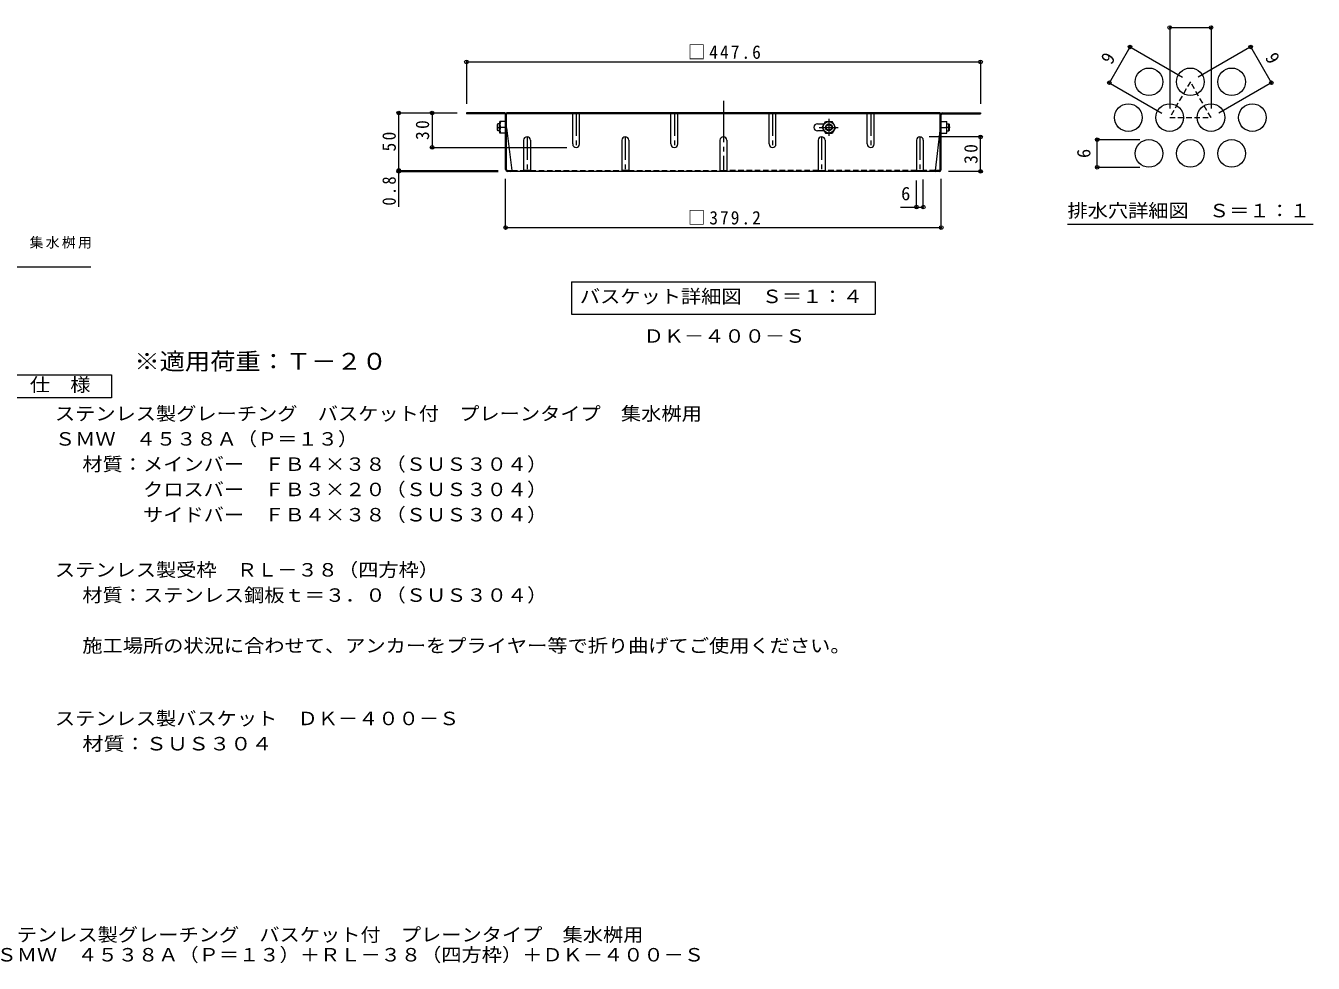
# Model space of a CAD drawing. Units: millimetres at full size, sheet at 1:4, with parts at other scales. Extents: x -752 to 1068, y -779 to 732.
# Drawn here: x -120 to 1001, y -779 to 38 of the extents above; entities that cross this region are included whole.
import ezdxf
from ezdxf.enums import TextEntityAlignment as Align

# ---------------------------------------------------------------- set-up
doc = ezdxf.new("R2010")
doc.units = ezdxf.units.MM
doc.header["$LTSCALE"] = 4
doc.header["$PDMODE"] = 32
doc.header["$PDSIZE"] = 3.2
for name, pattern in [('CHAIN1', [8, 5, -1, 1, -1]), ('CHAIN2', [12, 9, -1, 1, -1]), ('DASHED1', [1.8, 1.2, -0.6])]:
    doc.linetypes.add(name, pattern=pattern)
for name, color, linetype, lineweight in [('A-1_躯体', 3, 'Continuous', 9), ('A-4_その他', 7, 'Continuous', 9), ('A-5_文字', 7, 'Continuous', 9), ('A-7_ハッチ', 2, 'Continuous', 9), ('A-8_記号', 2, 'Continuous', 9), ('A-B_ﾊｯﾁ', 2, 'Continuous', 9), ('D-4_その他', 7, 'Continuous', 9), ('D-5_文字', 7, 'Continuous', 9), ('F-4_F-4ﾚｲﾔ', 7, 'Continuous', 9), ('F-6_F-6ﾚｲﾔ', 2, 'Continuous', 9), ('F-7_F-7ﾚｲﾔ', 2, 'Continuous', 9)]:
    doc.layers.add(name, color=color, linetype=linetype, lineweight=lineweight)
doc.layers.add('F-5_F-5ﾚｲﾔ', color=2, linetype='Continuous')
doc.styles.add('ＭＳ ゴシック', font='')
doc.styles.get('ＭＳ ゴシック').set_extended_font_data('MS Gothic')

msp = doc.modelspace()

# ---------------------------------------------------------------- linework, layer by layer
at = {"layer": 'A-1_躯体'}
for p, q in [((290.799, -47.85), (290.299, -48.35)), ((290.299, -53.35), (290.299, -48.35)), ((290.799, -53.85), (290.299, -53.35)), ((290.799, -53.85), (290.799, -47.85)), ((292.499, -47.85), (290.799, -47.85)), ((292.499, -53.85), (290.799, -53.85)), ((681.699, -47.85), (683.399, -47.85)), ((681.699, -53.85), (683.399, -53.85)), ((683.399, -47.85), (683.899, -48.35)), ((683.399, -53.85), (683.399, -47.85)), ((683.399, -53.85), (683.899, -53.35)), ((683.899, -53.35), (683.899, -48.35))]:
    msp.add_line(p, q, dxfattribs=at)
at = {"layer": 'A-4_その他'}
for p, q in [((263.295, 7.309), (263.295, -30.35)), ((263.295, 6.109), (710.902, 6.109)), ((710.902, 7.309), (710.902, -30.35)), ((203.214, -38.35), (255.295, -38.35)), ((204.414, -88.35), (204.414, -38.35)), ((233.436, -38.35), (233.436, -68.35)), ((712.102, -59.15), (666.099, -59.15)), ((710.902, -89.15), (710.902, -59.15)), ((232.236, -68.35), (350.849, -68.35)), ((203.214, -88.35), (290.965, -88.35)), ((203.214, -89.15), (291.099, -89.15)), ((204.414, -120.162), (204.414, -88.35)), ((712.102, -89.15), (683.099, -89.15)), ((297.499, -139.308), (297.499, -95.55)), ((655.099, -121.474), (655.099, -97.15)), ((661.099, -121.474), (661.099, -96.35)), ((676.699, -139.308), (676.699, -95.55)), ((641.33, -120.274), (661.099, -120.274)), ((297.499, -138.108), (676.699, -138.108))]:
    msp.add_line(p, q, dxfattribs=at)
for p in [(263.295, 6.109), (710.902, 6.109), (204.414, -38.35), (233.436, -38.35), (233.436, -68.35), (710.902, -59.15), (204.414, -88.35), (204.414, -89.15), (710.902, -89.15), (655.099, -120.274), (661.099, -120.274), (297.499, -138.108), (676.699, -138.108)]:
    msp.add_point(p, dxfattribs=at)
at = {"layer": 'A-5_文字'}
for p, q in [((354.899, -185.406), (619.299, -185.406)), ((354.899, -185.406), (354.899, -213.406)), ((619.299, -185.406), (619.299, -213.406)), ((354.899, -213.406), (619.299, -213.406))]:
    msp.add_line(p, q, dxfattribs=at)
at = {"layer": 'A-7_ハッチ', "linetype": 'CHAIN2'}
msp.add_line((487.099, -27.777), (487.099, -89.15), dxfattribs=at)
at = {"layer": 'A-7_ハッチ'}
for p, q in [((296.699, -38.35), (263.295, -38.35)), ((263.295, -38.35), (263.295, -39.15)), ((296.832, -39.15), (263.295, -39.15)), ((297.499, -87.55), (297.499, -39.817)), ((298.299, -87.684), (298.299, -38.35)), ((675.899, -38.35), (298.299, -38.35)), ((675.899, -39.15), (298.299, -39.15)), ((338.3, -38.35), (338.3, -39.15)), ((635.898, -38.35), (635.898, -39.15)), ((675.899, -87.684), (675.899, -38.35)), ((676.699, -87.55), (676.699, -39.817)), ((677.365, -39.15), (710.902, -39.15)), ((677.499, -38.35), (710.902, -38.35)), ((710.902, -38.35), (710.902, -39.15)), ((298.299, -51.35), (302.911, -88.35)), ((568.999, -47.75), (574.939, -47.75)), ((574.939, -53.95), (568.999, -53.95)), ((675.899, -51.35), (671.287, -88.35)), ((298.965, -88.35), (302.911, -88.35)), ((675.099, -89.15), (299.099, -89.15)), ((675.232, -88.35), (671.287, -88.35))]:
    msp.add_line(p, q, dxfattribs=at)
at = {"layer": 'A-7_ハッチ', "linetype": 'DASHED1'}
for p, q in [((302.911, -88.35), (313.099, -88.35)), ((319.099, -88.35), (398.599, -88.35)), ((404.599, -88.35), (484.099, -88.35)), ((569.599, -88.35), (490.099, -88.35)), ((655.099, -88.35), (575.599, -88.35)), ((671.287, -88.35), (661.099, -88.35))]:
    msp.add_line(p, q, dxfattribs=at)
at = {"layer": 'A-7_ハッチ'}
for centre, radius, start, end in [((296.699, -39.95), 1.6, 0, 90), ((296.832, -39.817), 0.667, 0, 90), ((677.499, -39.95), 1.6, 90, 180), ((677.365, -39.817), 0.667, 90, 180), ((568.999, -50.85), 3.1, 90, 270), ((299.099, -87.55), 1.6, 180, 270), ((298.965, -87.684), 0.667, 180, 270), ((302.111, -88.35), 0.8, 270, 0), ((672.087, -88.35), 0.8, 180, 270), ((675.099, -87.55), 1.6, 270, 0), ((675.232, -87.684), 0.667, 270, 0)]:
    msp.add_arc(centre, radius, start, end, dxfattribs=at)
at = {"layer": 'A-8_記号', "linetype": 'DASHED1'}
for p, q in [((355.849, -39.55), (355.849, -38.35)), ((361.849, -39.55), (361.849, -38.35)), ((441.349, -39.55), (441.349, -38.35)), ((447.349, -39.55), (447.349, -38.35)), ((526.849, -39.55), (526.849, -38.35)), ((532.849, -39.55), (532.849, -38.35)), ((612.349, -39.55), (612.349, -38.35)), ((618.349, -39.55), (618.349, -38.35))]:
    msp.add_line(p, q, dxfattribs=at)
at = {"layer": 'A-8_記号'}
for p, q in [((355.849, -65.35), (355.849, -39.15)), ((361.849, -65.35), (361.849, -39.15)), ((441.349, -65.35), (441.349, -39.15)), ((447.349, -65.35), (447.349, -39.15)), ((526.849, -65.35), (526.849, -39.15)), ((532.849, -65.35), (532.849, -39.15)), ((612.349, -65.35), (612.349, -39.15)), ((618.349, -65.35), (618.349, -39.15)), ((313.099, -62.15), (313.099, -89.15)), ((319.099, -62.15), (319.099, -89.15)), ((398.599, -62.15), (398.599, -89.15)), ((404.599, -62.15), (404.599, -89.15)), ((484.099, -62.15), (484.099, -89.15)), ((490.099, -62.15), (490.099, -89.15)), ((569.599, -62.15), (569.599, -89.15)), ((575.599, -62.15), (575.599, -89.15)), ((655.099, -62.15), (655.099, -89.15)), ((661.099, -62.15), (661.099, -89.15)), ((319.099, -88.35), (313.099, -88.35)), ((404.599, -88.35), (398.599, -88.35)), ((484.099, -88.35), (490.099, -88.35)), ((569.599, -88.35), (575.599, -88.35)), ((655.099, -88.35), (661.099, -88.35))]:
    msp.add_line(p, q, dxfattribs=at)
at = {"layer": 'A-8_記号', "linetype": 'CHAIN1'}
for p, q in [((358.849, -38.35), (358.849, -68.35)), ((444.349, -38.35), (444.349, -68.35)), ((529.849, -38.35), (529.849, -68.35)), ((615.349, -38.35), (615.349, -68.35)), ((316.099, -59.15), (316.099, -89.15)), ((401.599, -59.15), (401.599, -89.55)), ((572.599, -59.15), (572.599, -89.55)), ((658.099, -59.15), (658.099, -89.15))]:
    msp.add_line(p, q, dxfattribs=at)
at = {"layer": 'A-8_記号'}
for centre, start, end in [((316.099, -62.15), 0, 180), ((358.849, -65.35), 180, 0), ((401.599, -62.15), 0, 180), ((444.349, -65.35), 180, 0), ((487.099, -62.15), 0, 180), ((529.849, -65.35), 180, 0), ((572.599, -62.15), 0, 180), ((615.349, -65.35), 180, 0), ((658.099, -62.15), 0, 180)]:
    msp.add_arc(centre, 3, start, end, dxfattribs=at)
at = {"layer": 'A-B_ﾊｯﾁ', "linetype": 'CHAIN1'}
for p, q in [((578.899, -43.48), (578.899, -58.24)), ((289.812, -50.85), (292.874, -50.85)), ((570.37, -50.85), (586.878, -50.85)), ((684.385, -50.85), (681.324, -50.85))]:
    msp.add_line(p, q, dxfattribs=at)
at = {"layer": 'A-B_ﾊｯﾁ'}
for p, q in [((292.499, -55.85), (292.499, -45.85)), ((297.499, -45.85), (292.499, -45.85)), ((297.499, -55.85), (292.499, -55.85)), ((297.499, -50.85), (292.932, -50.85)), ((573.149, -50.85), (576.036, -45.85)), ((573.149, -50.85), (576.036, -55.85)), ((576.036, -45.85), (581.762, -45.85)), ((576.036, -55.85), (581.762, -55.85)), ((584.649, -50.85), (581.762, -45.85)), ((584.649, -50.85), (581.762, -55.85)), ((676.699, -45.85), (681.699, -45.85)), ((676.699, -50.85), (681.266, -50.85)), ((676.699, -55.85), (681.699, -55.85)), ((681.699, -55.85), (681.699, -45.85))]:
    msp.add_line(p, q, dxfattribs=at)
for radius in [5, 3, 2.458]:
    msp.add_circle((578.899, -50.85), radius, dxfattribs=at)
for centre, start, end in [((299.932, -48.35), 160.34634, 199.65367), ((299.932, -53.35), 160.34634, 199.65367), ((674.266, -48.35), 340.34633, 19.65366), ((674.266, -53.35), 340.34633, 19.65366)]:
    msp.add_arc(centre, 7.433, start, end, dxfattribs=at)
at = {"layer": 'D-5_文字'}
msp.add_line((-63.546, -172.545), (-328.926, -172.545), dxfattribs=at)
msp.add_lwpolyline([(-135.743, -286.321), (-135.743, -266.321), (-45.743, -266.321), (-45.743, -286.321)], close=True, dxfattribs=at)
at = {"layer": 'F-4_F-4ﾚｲﾔ'}
for p, q in [((875.573, 37.207), (875.573, -34.371)), ((875.573, 36.007), (911.573, 36.007)), ((911.573, 37.207), (911.573, -34.371)), ((823.05, -12.047), (841.05, 19.13)), ((840.011, 19.73), (886.645, -7.194)), ((947.136, 19.73), (900.501, -7.194)), ((964.096, -12.047), (946.096, 19.13)), ((822.011, -11.447), (868.645, -38.371)), ((965.136, -11.447), (918.501, -38.371)), ((811.292, -61.548), (849.573, -61.548)), ((812.492, -85.548), (812.492, -61.548)), ((811.292, -85.548), (849.573, -85.548))]:
    msp.add_line(p, q, dxfattribs=at)
for p in [(875.573, 36.007), (911.573, 36.007), (841.05, 19.13), (946.096, 19.13), (823.05, -12.047), (964.096, -12.047), (812.492, -61.548), (812.492, -85.548)]:
    msp.add_point(p, dxfattribs=at)
at = {"layer": 'F-6_F-6ﾚｲﾔ', "linetype": 'DASHED1'}
msp.add_lwpolyline([(893.573, -11.194), (875.573, -42.371), (911.573, -42.371)], close=True, dxfattribs=at)
at = {"layer": 'F-6_F-6ﾚｲﾔ'}
for centre in [(857.573, -11.194), (893.573, -11.194), (929.573, -11.194), (839.573, -42.371), (875.573, -42.371), (911.573, -42.371), (947.573, -42.371), (857.573, -73.548), (893.573, -73.548), (929.573, -73.548)]:
    msp.add_circle(centre, 12, dxfattribs=at)
at = {"layer": 'F-7_F-7ﾚｲﾔ', "color": 7}
msp.add_line((786.573, -135.162), (1000.573, -135.162), dxfattribs=at)

# ---------------------------------------------------------------- texts
at = {"layer": 'A-1_躯体', "color": 2, "style": 'ＭＳ ゴシック', "width": 1.1}
msp.add_text('ＤＫ－４００－Ｓ', height=11.73, dxfattribs=at).set_placement((417.566, -241.916), align=Align.BOTTOM_LEFT)
at = {"layer": 'A-4_その他', "color": 2, "style": 'ＭＳ ゴシック'}
msp.add_text('6', height=11.73, dxfattribs=at).set_placement((641.791, -117.874), align=Align.BOTTOM_LEFT)
at = {"layer": 'A-4_その他', "color": 2, "char_height": 11.73, "attachment_point": 7, "style": 'ＭＳ ゴシック'}
for s, insert in [('\\T1.23;\\W0.95;□447.6', (456.099, 8.509)), ('\\T1.23;\\W0.95;□379.2', (456.099, -135.708))]:
    msp.add_mtext(s, dxfattribs=dict(at, insert=insert))
at = {"layer": 'A-4_その他', "color": 2, "char_height": 11.73, "attachment_point": 7, "rotation": 90, "style": 'ＭＳ ゴシック'}
for s, insert in [('\\T1.27;\\W0.95;50', (202.014, -71.85)), ('\\T1.27;\\W0.95;30', (231.036, -61.85)), ('\\T1.27;\\W0.95;30', (708.502, -82.65)), ('\\T1.27;\\W0.9;0.8', (202.014, -118.97))]:
    msp.add_mtext(s, dxfattribs=dict(at, insert=insert))
at = {"layer": 'A-5_文字', "color": 2, "style": 'ＭＳ ゴシック', "width": 1.1}
msp.add_text('バスケット詳細図\u3000Ｓ＝１：４', height=11.73, dxfattribs=at).set_placement((362.099, -207.406), align=Align.BOTTOM_LEFT)
at = {"layer": 'D-4_その他', "color": 2, "style": 'ＭＳ ゴシック'}
for s, width, p in [('施工場所の状況に合わせて、アンカーをプライヤー等で折り曲げてご使用ください。', 1.1, (-71.022, -511.489)), ('ステンレス製バスケット\u3000ＤＫ－４００－Ｓ', 1.1, (-94.907, -574.875)), ('材質：ＳＵＳ３０４', 1.15, (-71.022, -596.875))]:
    msp.add_text(s, height=11.73, dxfattribs=dict(at, width=width)).set_placement(p, align=Align.BOTTOM_LEFT)
at = {"layer": 'D-4_その他', "insert": (-327.546, -156.481), "char_height": 8.798, "attachment_point": 7, "style": 'ＭＳ ゴシック'}
msp.add_mtext('\\T1.17;バスケット付\u3000プレーンタイプ\u3000集水桝用', dxfattribs=at)
at = {"layer": 'D-5_文字', "color": 3, "style": 'ＭＳ ゴシック', "width": 1.1}
msp.add_text('※適用荷重：Ｔ－２０', height=14.66, dxfattribs=at).set_placement((-25.743, -266.321), align=Align.BOTTOM_LEFT)
at = {"layer": 'D-5_文字', "color": 2, "style": 'ＭＳ ゴシック', "width": 1.1}
for s, p in [('仕\u3000様', (-116.743, -284.321)), ('ステンレス製グレーチング\u3000バスケット付\u3000プレーンタイプ\u3000集水桝用', (-94.907, -309.489)), ('ＳＭＷ\u3000４５３８Ａ（Ｐ＝１３）', (-94.907, -331.489)), ('材質：メインバー\u3000ＦＢ４×３８（ＳＵＳ３０４）', (-71.022, -353.489)), ('\u3000\u3000\u3000クロスバー\u3000ＦＢ３×２０（ＳＵＳ３０４）', (-71.022, -375.489)), ('\u3000\u3000\u3000サイドバー\u3000ＦＢ４×３８（ＳＵＳ３０４）', (-71.022, -397.489)), ('ステンレス製受枠\u3000ＲＬ－３８（四方枠）', (-94.907, -445.489)), ('材質：ステンレス鋼板ｔ＝３．０（ＳＵＳ３０４）', (-71.022, -467.489))]:
    msp.add_text(s, height=11.73, dxfattribs=at).set_placement(p, align=Align.BOTTOM_LEFT)
at = {"layer": 'F-4_F-4ﾚｲﾔ', "color": 2, "style": 'ＭＳ ゴシック'}
for s, rotation, p in [('9', 60, (827.972, 1.277)), ('9', 300, (955.175, 8.206)), ('6', 90, (810.092, -77.548))]:
    msp.add_text(s, height=11.73, rotation=rotation, dxfattribs=at).set_placement(p, align=Align.BOTTOM_LEFT)
at = {"layer": 'F-5_F-5ﾚｲﾔ', "style": 'ＭＳ ゴシック', "width": 1.1}
for s, p in [('ステンレス製グレーチング\u3000バスケット付\u3000プレーンタイプ\u3000集水桝用', (-145.731, -763.143)), ('ＳＭＷ\u3000４５３８Ａ（Ｐ＝１３）＋ＲＬ－３８（四方枠）＋ＤＫ－４００－Ｓ', (-145.731, -780.62))]:
    msp.add_text(s, height=11.73, dxfattribs=at).set_placement(p, align=Align.BOTTOM_LEFT)
at = {"layer": 'F-7_F-7ﾚｲﾔ', "style": 'ＭＳ ゴシック', "width": 1.1}
msp.add_text('排水穴詳細図\u3000Ｓ＝１：１', height=11.73, dxfattribs=at).set_placement((786.573, -132.704), align=Align.BOTTOM_LEFT)

doc.saveas('drawing.dxf')
